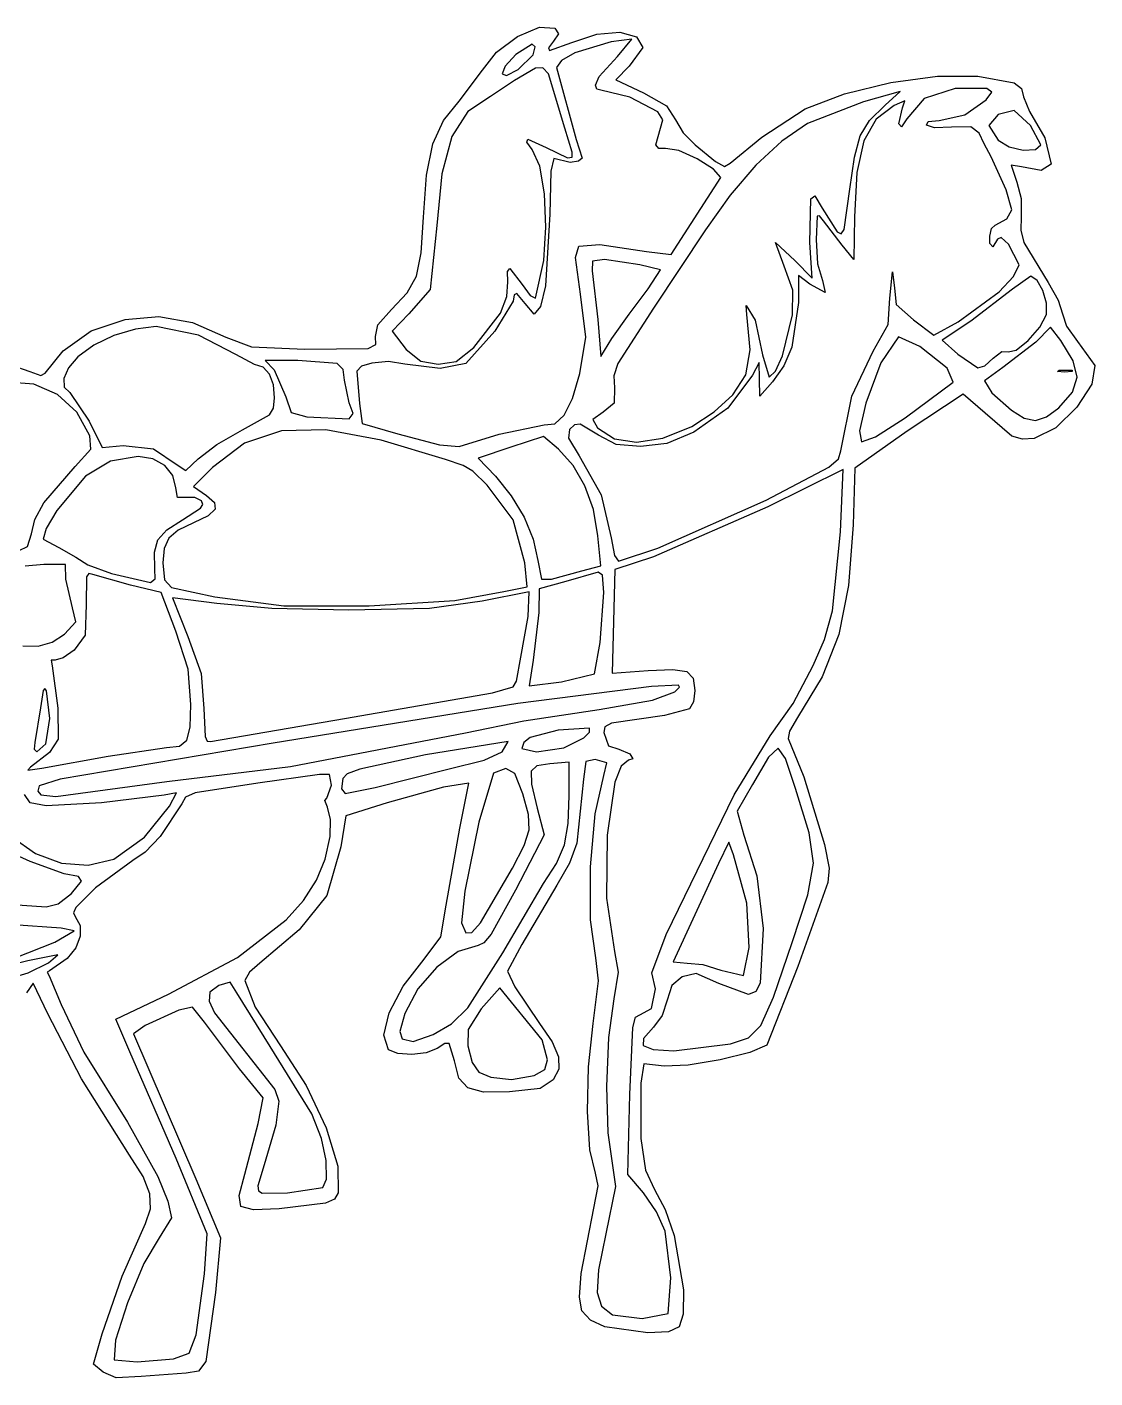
# Model space of a CAD drawing. Extents: x 13 to 161, y 188 to 275.
# Drawn here: x 117.2 to 161.2, y 206.7 to 262.4 of the extents above; entities that cross this region are included whole.
import ezdxf

# ---------------------------------------------------------------- set-up
doc = ezdxf.new("R2010")
doc.units = 0

msp = doc.modelspace()

# ---------------------------------------------------------------- linework, layer by layer
at = {"layer": 'Layer 1'}
for p, q in [((136.543621, 261.398129), (137.420995, 262.050203)), ((137.420995, 262.050203), (138.319404, 262.436804)), ((138.319404, 262.436804), (138.949173, 262.388498)), ((139.107598, 262.160724), (138.904926, 261.857624)), ((138.949173, 262.388498), (139.107598, 262.160724)), ((139.650504, 261.798405), (140.686806, 262.146869)), ((140.686806, 262.146869), (141.632265, 262.221321)), ((141.632265, 262.221321), (142.321107, 262.033283)), ((142.321107, 262.033283), (142.587559, 261.594277)), ((138.02717, 261.733433), (137.344048, 261.306261)), ((138.139822, 261.620856), (138.02717, 261.733433)), ((138.067723, 261.291492), (138.139822, 261.620856)), ((138.904926, 261.857624), (138.688892, 261.572178)), ((138.688892, 261.572178), (138.740293, 261.467228)), ((138.740293, 261.467228), (139.650504, 261.798405)), ((141.286893, 261.828719), (139.774306, 261.373287)), ((142.128917, 261.941057), (141.286893, 261.828719)), ((141.542124, 261.219889), (142.128917, 261.941057)), ((142.587559, 261.594277), (142.028328, 260.817584)), ((135.976953, 260.650015), (136.543621, 261.398129)), ((137.344048, 261.306261), (136.908567, 260.821893)), ((137.438793, 260.686088), (138.067723, 261.291492)), ((138.067723, 261.291492), (138.067723, 261.291492)), ((139.230915, 261.055031), (139.018309, 260.76497)), ((139.774306, 261.373287), (139.230915, 261.055031)), ((140.7899, 260.399204), (141.542124, 261.219889)), ((135.010209, 259.380032), (135.976953, 260.650015)), ((136.908567, 260.821893), (136.786414, 260.509843)), ((136.786414, 260.509843), (136.966764, 260.440959)), ((136.966764, 260.440959), (137.438793, 260.686088)), ((138.157884, 260.737442), (137.294877, 260.22518)), ((138.46737, 260.759312), (138.157884, 260.737442)), ((138.698696, 260.505868), (138.46737, 260.759312)), ((139.371646, 258.268212), (138.698696, 260.505868)), ((139.018309, 260.76497), (139.833629, 257.799649)), ((140.629514, 260.038638), (140.7899, 260.399204)), ((142.028328, 260.817584), (141.469096, 260.260723)), ((152.821211, 260.142661), (154.744925, 260.404023)), ((154.744925, 260.404023), (156.412921, 260.410236)), ((156.412921, 260.410236), (157.912762, 260.130439)), ((137.294877, 260.22518), (136.304996, 259.571184)), ((140.69523, 259.87446), (140.629514, 260.038638)), ((140.847549, 259.826942), (140.69523, 259.87446)), ((142.053092, 259.537874), (140.847549, 259.826942)), ((141.469096, 260.260723), (142.608331, 259.725895)), ((150.910099, 259.677016), (152.821211, 260.142661)), ((155.482062, 259.893772), (154.190158, 259.482769)), ((156.788149, 259.905163), (155.482062, 259.893772)), ((156.993785, 259.753846), (156.788149, 259.905163)), ((157.912762, 260.130439), (158.208682, 259.894607)), ((158.208682, 259.894607), (158.292267, 259.553646)), ((134.359662, 258.584273), (135.010209, 259.380032)), ((136.304996, 259.571184), (135.364118, 258.949294)), ((143.205414, 258.93777), (142.053092, 259.537874)), ((142.608331, 259.725895), (143.565115, 259.182264)), ((149.279906, 259.057957), (150.910099, 259.677016)), ((151.696084, 259.346363), (149.376299, 258.460851)), ((153.205626, 259.771951), (151.696084, 259.346363)), ((152.581232, 259.214376), (153.205626, 259.771951)), ((153.400324, 259.388339), (152.964532, 259.204221)), ((153.296104, 259.105644), (153.400324, 259.388339)), ((154.190158, 259.482769), (153.481275, 258.654306)), ((155.870222, 258.806739), (156.755434, 259.430228)), ((156.755434, 259.430228), (156.993785, 259.753846)), ((158.292267, 259.553646), (158.540405, 258.946296)), ((135.364118, 258.949294), (134.706618, 257.913959)), ((143.405764, 258.606872), (143.205414, 258.93777)), ((143.565115, 259.182264), (143.940324, 258.610578)), ((147.498175, 257.89782), (149.279906, 259.057957)), ((151.946463, 258.581198), (152.581232, 259.214376)), ((152.964532, 259.204221), (152.211456, 258.629675)), ((153.157685, 258.443683), (153.296104, 259.105644)), ((154.810576, 258.583073), (155.870222, 258.806739)), ((157.255223, 258.821465), (156.864566, 258.36728)), ((157.905704, 258.988375), (157.255223, 258.821465)), ((158.578893, 258.376445), (157.905704, 258.988375)), ((158.540405, 258.946296), (159.172904, 257.862274)), ((133.924318, 257.611362), (134.359662, 258.584273)), ((139.671902, 257.269368), (139.371646, 258.268212)), ((143.125356, 257.575572), (143.315634, 258.26152)), ((143.315634, 258.26152), (143.405764, 258.606872)), ((143.940324, 258.610578), (144.255742, 258.066077)), ((149.376299, 258.460851), (148.323817, 257.730663)), ((151.555447, 257.940325), (151.946463, 258.581198)), ((152.211456, 258.629675), (151.709357, 257.737031)), ((153.263507, 258.321342), (153.157685, 258.443683)), ((153.481275, 258.654306), (153.263507, 258.321342)), ((154.290305, 258.388187), (154.357964, 258.534488)), ((154.61763, 258.270263), (154.290305, 258.388187)), ((154.357964, 258.534488), (154.810576, 258.583073)), ((155.330711, 258.29817), (154.61763, 258.270263)), ((156.123753, 258.323403), (155.330711, 258.29817)), ((156.46783, 258.059438), (156.123753, 258.323403)), ((156.864566, 258.36728), (157.252599, 257.769138)), ((159.006119, 257.573482), (158.578893, 258.376445)), ((133.662002, 256.324704), (133.924318, 257.611362)), ((134.706618, 257.913959), (134.294843, 256.374511)), ((137.801456, 257.687344), (137.8473, 257.808959)), ((138.025457, 257.379251), (137.801456, 257.687344)), ((137.8473, 257.808959), (138.599697, 257.46939)), ((139.833629, 257.799649), (140.089083, 257.025249)), ((143.253529, 257.425271), (143.125356, 257.575572)), ((144.255742, 258.066077), (144.743407, 257.572105)), ((144.743407, 257.572105), (145.589554, 256.89318)), ((146.186556, 256.814056), (147.498175, 257.89782)), ((148.323817, 257.730663), (147.253749, 256.734118)), ((151.315643, 257.070076), (151.555447, 257.940325)), ((151.709357, 257.737031), (151.423208, 256.428479)), ((156.67283, 257.619163), (156.46783, 258.059438)), ((156.955132, 257.080166), (156.67283, 257.619163)), ((157.252599, 257.769138), (157.705038, 257.498678)), ((158.791616, 257.377439), (159.006119, 257.573482)), ((159.006119, 257.573482), (159.006119, 257.573482)), ((159.172904, 257.862274), (159.432563, 256.771731)), ((138.332104, 256.693926), (138.025457, 257.379251)), ((138.599697, 257.46939), (139.475519, 257.037594)), ((138.918456, 257.012636), (138.792272, 256.492768)), ((139.58991, 256.850318), (138.918456, 257.012636)), ((139.475519, 257.037594), (139.674596, 257.067558)), ((139.674596, 257.067558), (139.671902, 257.269368)), ((140.089083, 257.025249), (139.938475, 256.896462)), ((143.524238, 257.428719), (143.253529, 257.425271)), ((144.067955, 257.33757), (143.524238, 257.428719)), ((144.829303, 257.00014), (144.067955, 257.33757)), ((151.134513, 255.748769), (151.315643, 257.070076)), ((157.579523, 255.713705), (156.955132, 257.080166)), ((157.705038, 257.498678), (158.287982, 257.360308)), ((158.287982, 257.360308), (158.791616, 257.377439)), ((138.528431, 255.550658), (138.332104, 256.693926)), ((138.792272, 256.492768), (138.748914, 254.710956)), ((139.938475, 256.896462), (139.58991, 256.850318)), ((145.50703, 256.57588), (144.829303, 257.00014)), ((145.799883, 256.22424), (145.50703, 256.57588)), ((145.589554, 256.89318), (145.956998, 256.681477)), ((145.956998, 256.681477), (146.186556, 256.814056)), ((147.253749, 256.734118), (146.194698, 255.50117)), ((158.214653, 256.667947), (157.787439, 256.732372)), ((157.787439, 256.732372), (158.027045, 256.031702)), ((159.025996, 256.510756), (158.214653, 256.667947)), ((159.432563, 256.771731), (159.025996, 256.510756)), ((133.53054, 254.587704), (133.662002, 256.324704)), ((134.294843, 256.374511), (134.091141, 254.24028)), ((143.749511, 253.055144), (145.799883, 256.22424)), ((151.423208, 256.428479), (151.31798, 254.606206)), ((158.027045, 256.031702), (158.202645, 255.358295)), ((138.591115, 254.176145), (138.528431, 255.550658)), ((146.194698, 255.50117), (145.175266, 254.061771)), ((149.478622, 253.545434), (149.521548, 255.344404)), ((149.521548, 255.344404), (149.691037, 255.475047)), ((149.691037, 255.475047), (149.982834, 254.958702)), ((150.895855, 254.075686), (151.134513, 255.748769)), ((157.812396, 254.88897), (157.579523, 255.713705)), ((158.202645, 255.358295), (158.204843, 254.60416)), ((149.982834, 254.958702), (150.608719, 253.988219)), ((157.608445, 254.527303), (157.812396, 254.88897)), ((133.438597, 253.113472), (133.53054, 254.587704)), ((134.091141, 254.24028), (133.814385, 251.60937)), ((138.748914, 254.710956), (138.566862, 251.753806)), ((149.783345, 254.631198), (149.735421, 253.667092)), ((149.871433, 254.647332), (149.783345, 254.631198)), ((150.036397, 254.44055), (149.871433, 254.647332)), ((150.811981, 253.440033), (150.036397, 254.44055)), ((151.31798, 254.606206), (151.295958, 252.847242)), ((156.980709, 254.115585), (157.13226, 254.25806)), ((157.13226, 254.25806), (157.608445, 254.527303)), ((158.204843, 254.60416), (158.180979, 254.050301)), ((138.496836, 252.797086), (138.591115, 254.176145)), ((145.175266, 254.061771), (143.033716, 250.82766)), ((150.608719, 253.988219), (150.777457, 253.897738)), ((150.777457, 253.897738), (150.895855, 254.075686)), ((156.900911, 253.81135), (156.980709, 254.115585)), ((156.911517, 253.508885), (156.900911, 253.81135)), ((157.227911, 253.675717), (157.031176, 253.371724)), ((157.36981, 253.750941), (157.227911, 253.675717)), ((157.673329, 253.469225), (157.36981, 253.750941)), ((158.180979, 254.050301), (158.307669, 253.537653)), ((133.24809, 252.160951), (133.438597, 253.113472)), ((139.810668, 252.926276), (139.942528, 253.396932)), ((139.942528, 253.396932), (140.816349, 253.456031)), ((140.816349, 253.456031), (142.73556, 253.171219)), ((142.73556, 253.171219), (143.749511, 253.055144)), ((148.420596, 252.568658), (148.06091, 253.545434)), ((148.06091, 253.545434), (148.864786, 252.807158)), ((149.568933, 252.068882), (149.478622, 253.545434)), ((149.735421, 253.667092), (149.801116, 252.664104)), ((151.295958, 252.847242), (150.811981, 253.440033)), ((157.031176, 253.371724), (156.911517, 253.508885)), ((158.11292, 252.616029), (157.673329, 253.469225)), ((158.307669, 253.537653), (159.318427, 251.891186)), ((138.158736, 251.249568), (138.496836, 252.797086)), ((140.013622, 251.41576), (139.810668, 252.926276)), ((140.505959, 252.778296), (140.500312, 252.369155)), ((141.003703, 252.847236), (140.505959, 252.778296)), ((142.458841, 252.628551), (141.003703, 252.847236)), ((143.311668, 252.413215), (142.458841, 252.628551)), ((148.777636, 251.581065), (148.420596, 252.568658)), ((148.864786, 252.807158), (149.568933, 252.068882)), ((149.801116, 252.664104), (149.99834, 251.9734)), ((157.885805, 252.146141), (158.11292, 252.616029)), ((132.868992, 251.47046), (133.24809, 252.160951)), ((137.00315, 252.348149), (137.09693, 252.472078)), ((137.018387, 251.919857), (137.00315, 252.348149)), ((137.09693, 252.472078), (137.613068, 251.806553)), ((140.500312, 252.369155), (140.726349, 250.362789)), ((142.803228, 251.633057), (143.311668, 252.413215)), ((149.482437, 251.820924), (149.012213, 252.180955)), ((149.012213, 252.180955), (149.012213, 251.070168)), ((152.781254, 251.243754), (152.886921, 252.329452)), ((152.886921, 252.329452), (152.970978, 251.655008)), ((157.296785, 251.509656), (157.885805, 252.146141)), ((158.60246, 252.155741), (157.83549, 251.623814)), ((158.860872, 251.980997), (158.60246, 252.155741)), ((132.211276, 250.782315), (132.868992, 251.47046)), ((133.814385, 251.60937), (132.936669, 250.602342)), ((136.970836, 251.310059), (137.018387, 251.919857)), ((137.394017, 251.445791), (137.27809, 251.37852)), ((137.736597, 251.026615), (137.394017, 251.445791)), ((137.613068, 251.806553), (137.939276, 251.355586)), ((138.566862, 251.753806), (138.360847, 250.899179)), ((142.029778, 250.592335), (142.803228, 251.633057)), ((148.768647, 250.554796), (148.777636, 251.581065)), ((150.106144, 251.483308), (149.482437, 251.820924)), ((149.99834, 251.9734), (150.106144, 251.483308)), ((152.970978, 251.655008), (153.042146, 250.987269)), ((155.5983, 250.265315), (157.296785, 251.509656)), ((157.83549, 251.623814), (156.127899, 250.304406)), ((159.094383, 251.558134), (158.860872, 251.980997)), ((159.241533, 251.039209), (159.094383, 251.558134)), ((159.318427, 251.891186), (159.728056, 251.162992)), ((137.23368, 251.120231), (136.477838, 249.884541)), ((136.707202, 250.628811), (136.970836, 251.310059)), ((137.27809, 251.37852), (137.23368, 251.120231)), ((138.098973, 250.592335), (137.736597, 251.026615)), ((137.939276, 251.355586), (138.158736, 251.249568)), ((138.360847, 250.899179), (138.098973, 250.592335)), ((140.230985, 249.635968), (140.013622, 251.41576)), ((146.883631, 250.568749), (146.846922, 250.939756)), ((146.846922, 250.939756), (147.222089, 250.336328)), ((149.012213, 251.070168), (148.739785, 249.229544)), ((152.708312, 250.156087), (152.781254, 251.243754)), ((153.042146, 250.987269), (153.752313, 250.350741)), ((159.240863, 250.576276), (159.241533, 251.039209)), ((159.728056, 251.162992), (159.898433, 250.599856)), ((119.828948, 249.895305), (121.223754, 250.37326)), ((121.223754, 250.37326), (122.613162, 250.489757)), ((122.613162, 250.489757), (123.998174, 250.24475)), ((131.646797, 250.147929), (132.211276, 250.782315)), ((132.936669, 250.602342), (132.236729, 249.884369)), ((135.613163, 249.209144), (136.707202, 250.628811)), ((140.726349, 250.362789), (140.853465, 248.837861)), ((141.309115, 249.584812), (142.029778, 250.592335)), ((143.033716, 250.82766), (141.558015, 248.5548)), ((142.029778, 250.592335), (142.029778, 250.592335)), ((147.016535, 249.111083), (146.883631, 250.568749)), ((147.222089, 250.336328), (147.522221, 248.909534)), ((148.348621, 248.869734), (148.768647, 250.554796)), ((153.752313, 250.350741), (154.599722, 249.72092)), ((158.967255, 250.047907), (159.240863, 250.576276)), ((159.898433, 250.599856), (160.073078, 250.084839)), ((118.663756, 249.073486), (119.828948, 249.895305)), ((121.654559, 249.973585), (120.76241, 249.707178)), ((122.505735, 250.0712), (121.654559, 249.973585)), ((124.245686, 249.716508), (122.505735, 250.0712)), ((123.998174, 250.24475), (125.37979, 249.638192)), ((131.561597, 249.662184), (131.646797, 250.147929)), ((132.236729, 249.884369), (132.81673, 249.122786)), ((136.477838, 249.884541), (135.281029, 248.556745)), ((152.08815, 249.059247), (152.708312, 250.156087)), ((154.599722, 249.72092), (155.5983, 250.265315)), ((156.127899, 250.304406), (154.943866, 249.51693)), ((158.493199, 249.496435), (158.967255, 250.047907)), ((159.412742, 250.050795), (158.807889, 249.438221)), ((159.829494, 249.496432), (159.412742, 250.050795)), ((160.073078, 250.084839), (160.520724, 249.461309)), ((119.932459, 249.311637), (119.267876, 248.82662)), ((120.76241, 249.707178), (119.932459, 249.311637)), ((125.796003, 248.928581), (124.245686, 249.716508)), ((125.37979, 249.638192), (126.438424, 249.234066)), ((126.438424, 249.234066), (128.638514, 249.136407)), ((131.258303, 249.174815), (131.569996, 249.339083)), ((131.569996, 249.339083), (131.561597, 249.662184)), ((134.882441, 248.635054), (135.613163, 249.209144)), ((135.613163, 249.209144), (135.613163, 249.209144)), ((139.985061, 248.133138), (140.230985, 249.635968)), ((140.853465, 248.837861), (141.309115, 249.584812)), ((148.739785, 249.229544), (148.404775, 248.457291)), ((153.132262, 249.646193), (152.412568, 248.582316)), ((154.017194, 249.249755), (153.132262, 249.646193)), ((155.1462, 248.360772), (154.017194, 249.249755)), ((154.943866, 249.51693), (155.591908, 248.930206)), ((158.807889, 249.438221), (157.44457, 248.389647)), ((157.998977, 249.098606), (158.493199, 249.496435)), ((160.351009, 248.665958), (159.829494, 249.496432)), ((160.520724, 249.461309), (161.245138, 248.468858)), ((117.927876, 248.154242), (118.663756, 249.073486)), ((119.267876, 248.82662), (118.887781, 248.370999)), ((126.568643, 248.507793), (125.796003, 248.928581)), ((128.354077, 248.681504), (126.999094, 248.681504)), ((126.999094, 248.681504), (127.368292, 248.290654)), ((129.971497, 248.553741), (128.354077, 248.681504)), ((128.638514, 249.136407), (131.258303, 249.174815)), ((132.81673, 249.122786), (133.428768, 248.644573)), ((146.84423, 248.080312), (147.016535, 249.111083)), ((147.522221, 248.909534), (147.797579, 247.986659)), ((148.055298, 248.237558), (148.348621, 248.869734)), ((151.215207, 247.203107), (152.08815, 249.059247)), ((155.591908, 248.930206), (156.407268, 248.374684)), ((156.697448, 248.457648), (157.040938, 248.766193)), ((157.040938, 248.766193), (157.406575, 249.051718)), ((157.040938, 248.766193), (157.040938, 248.766193)), ((157.406575, 249.051718), (157.664872, 249.031171)), ((157.664872, 249.031171), (157.998977, 249.098606)), ((160.513414, 247.982643), (160.351009, 248.665958)), ((116.503942, 248.492822), (117.291485, 248.224267)), ((117.291485, 248.224267), (117.747821, 248.049179)), ((117.747821, 248.049179), (117.927876, 248.154242)), ((118.887781, 248.370999), (118.697561, 247.932844)), ((126.913724, 248.399326), (126.568643, 248.507793)), ((127.183985, 248.104096), (126.913724, 248.399326)), ((127.352305, 247.667364), (127.183985, 248.104096)), ((127.368292, 248.290654), (127.859756, 247.170097)), ((130.220322, 248.309479), (129.971497, 248.553741)), ((130.273639, 247.869799), (130.220322, 248.309479)), ((130.982426, 248.440872), (130.788202, 248.233729)), ((130.788202, 248.233729), (130.890298, 246.903411)), ((131.408653, 248.561785), (130.982426, 248.440872)), ((132.092919, 248.636192), (131.408653, 248.561785)), ((132.767829, 248.529567), (132.092919, 248.636192)), ((134.219851, 248.347183), (132.767829, 248.529567)), ((133.428768, 248.644573), (134.141066, 248.519731)), ((134.141066, 248.519731), (134.882441, 248.635054)), ((135.281029, 248.556745), (134.219851, 248.347183)), ((139.688049, 247.109722), (139.985061, 248.133138)), ((141.558015, 248.5548), (141.388939, 248.036423)), ((147.391758, 248.59465), (147.105971, 248.073515)), ((147.406157, 247.899805), (147.391758, 248.59465)), ((147.797579, 247.986659), (148.055298, 248.237558)), ((148.404775, 248.457291), (147.942148, 247.798761)), ((152.412568, 248.582316), (151.782554, 246.916001)), ((155.391793, 247.775991), (155.1462, 248.360772)), ((156.407268, 248.374684), (156.697448, 248.457648)), ((157.44457, 248.389647), (156.686106, 247.829644)), ((159.702284, 248.222305), (159.767981, 248.280751)), ((159.987663, 248.194236), (159.702284, 248.222305)), ((159.767981, 248.280751), (160.303368, 248.274314)), ((159.767981, 248.280751), (159.767981, 248.280751)), ((160.301248, 248.215104), (159.987663, 248.194236)), ((160.303368, 248.274314), (160.301248, 248.215104)), ((161.245138, 248.468858), (161.118029, 247.696424)), ((117.455513, 247.692996), (116.364165, 247.774684)), ((118.432968, 247.267758), (117.455513, 247.692996)), ((118.697561, 247.932844), (118.710844, 247.57358)), ((118.710844, 247.57358), (118.94126, 247.354633)), ((127.391564, 247.13439), (127.352305, 247.667364)), ((130.463386, 246.923866), (130.273639, 247.869799)), ((141.388939, 248.036423), (141.411051, 247.550388)), ((141.411051, 247.550388), (141.397498, 246.9153)), ((147.105971, 248.073515), (146.090246, 246.711344)), ((146.298395, 247.255802), (146.84423, 248.080312)), ((147.420556, 247.204957), (147.406157, 247.899805)), ((147.942148, 247.798761), (147.420556, 247.204957)), ((153.407059, 246.304425), (155.391793, 247.775991)), ((155.391793, 247.775991), (155.391793, 247.775991)), ((156.686106, 247.829644), (156.986139, 247.341996)), ((160.314389, 247.364062), (160.513414, 247.982643)), ((161.118029, 247.696424), (160.497751, 246.74386)), ((119.226544, 246.544363), (118.432968, 247.267758)), ((118.94126, 247.354633), (119.741103, 246.1693)), ((127.344198, 246.711744), (127.391564, 247.13439)), ((127.859756, 247.170097), (128.069059, 246.529338)), ((139.346227, 246.419677), (139.688049, 247.109722)), ((145.537282, 246.554865), (146.298395, 247.255802)), ((150.756544, 244.946705), (151.215207, 247.203107)), ((155.806975, 247.291811), (153.495251, 245.764582)), ((156.715866, 246.498803), (155.806975, 247.291811)), ((156.986139, 247.341996), (157.804141, 246.622648)), ((159.751618, 246.727792), (160.314389, 247.364062)), ((119.766249, 245.568206), (119.226544, 246.544363)), ((126.066423, 245.814606), (127.187123, 246.430146)), ((127.187123, 246.430146), (127.344198, 246.711744)), ((128.069059, 246.529338), (128.726288, 246.346324)), ((130.635162, 246.484923), (130.463386, 246.923866)), ((130.463386, 246.923866), (130.463386, 246.923866)), ((130.469245, 246.264408), (130.635162, 246.484923)), ((130.890298, 246.903411), (131.008605, 246.08073)), ((140.949, 246.546693), (140.517542, 246.234648)), ((141.397498, 246.9153), (140.949, 246.546693)), ((144.610224, 245.952395), (145.537282, 246.554865)), ((146.090246, 246.711344), (144.692624, 245.719319)), ((151.782554, 246.916001), (151.529226, 245.7687)), ((157.807662, 245.552605), (156.715866, 246.498803)), ((157.804141, 246.622648), (158.32851, 246.297592)), ((159.242981, 246.346965), (159.751618, 246.727792)), ((160.497751, 246.74386), (159.625099, 245.900785)), ((159.751618, 246.727792), (159.751618, 246.727792)), ((119.741103, 246.1693), (120.273259, 245.083955)), ((128.726288, 246.346324), (130.469245, 246.264408)), ((131.008605, 246.08073), (132.470364, 245.654524)), ((136.664037, 245.633701), (138.512954, 246.017854)), ((138.512954, 246.017854), (138.955795, 246.057541)), ((138.955795, 246.057541), (139.346227, 246.419677)), ((139.772607, 246.015237), (139.565566, 245.829185)), ((139.996287, 246.047257), (139.772607, 246.015237)), ((140.756914, 245.598124), (139.996287, 246.047257)), ((140.517542, 246.234648), (140.720654, 245.894641)), ((140.720654, 245.894641), (141.415084, 245.440443)), ((143.410551, 245.470072), (144.610224, 245.952395)), ((144.610224, 245.952395), (144.610224, 245.952395)), ((152.183391, 245.522426), (153.407059, 246.304425)), ((158.32851, 246.297592), (158.788367, 246.204632)), ((159.625099, 245.900785), (158.74087, 245.456821)), ((158.788367, 246.204632), (159.242981, 246.346965)), ((119.806769, 245.012194), (119.766249, 245.568206)), ((125.002497, 245.214759), (126.066423, 245.814606)), ((126.066423, 245.814606), (126.066423, 245.814606)), ((127.670168, 245.773876), (126.148271, 245.264191)), ((129.51146, 245.808936), (127.670168, 245.773876)), ((131.787285, 245.388018), (129.51146, 245.808936)), ((134.447026, 244.591934), (131.787285, 245.388018)), ((132.470364, 245.654524), (134.203291, 245.195657)), ((135.002899, 245.119332), (136.664037, 245.633701)), ((136.664037, 245.633701), (136.664037, 245.633701)), ((138.494135, 245.534492), (137.144054, 245.092653)), ((139.105993, 245.011579), (138.494135, 245.534492)), ((139.565566, 245.829185), (139.519797, 245.46327)), ((139.519797, 245.46327), (139.962142, 244.743488)), ((141.481995, 245.209502), (140.756914, 245.598124)), ((141.415084, 245.440443), (142.32861, 245.29917)), ((142.32861, 245.29917), (143.410551, 245.470072)), ((144.692624, 245.719319), (143.576764, 245.245136)), ((153.495251, 245.764582), (151.341452, 244.237348)), ((151.529226, 245.7687), (151.610143, 245.324013)), ((151.610143, 245.324013), (152.183391, 245.522426)), ((158.247428, 245.422421), (157.807662, 245.552605)), ((158.74087, 245.456821), (158.247428, 245.422421)), ((119.157917, 244.30111), (119.806769, 245.012194)), ((120.273259, 245.083955), (121.139252, 245.16495)), ((121.139252, 245.16495), (122.387857, 245.033844)), ((122.387857, 245.033844), (123.375025, 244.36862)), ((124.244108, 244.615085), (125.002497, 245.214759)), ((126.148271, 245.264191), (124.830631, 244.261232)), ((134.203291, 245.195657), (135.002899, 245.119332)), ((137.144054, 245.092653), (135.793974, 244.650812)), ((139.712557, 244.344742), (139.105993, 245.011579)), ((142.485017, 245.126334), (141.481995, 245.209502)), ((143.576764, 245.245136), (142.485017, 245.126334)), ((150.654845, 244.622266), (150.756544, 244.946705)), ((117.872765, 242.801933), (119.157917, 244.30111)), ((120.618632, 244.525652), (119.59034, 243.897809)), ((121.760584, 244.718218), (120.618632, 244.525652)), ((122.367072, 244.623347), (121.760584, 244.718218)), ((122.860495, 244.348446), (122.367072, 244.623347)), ((123.192215, 243.934136), (122.860495, 244.348446)), ((123.375025, 244.36862), (123.730013, 244.135274)), ((123.730013, 244.135274), (124.244108, 244.615085)), ((124.830631, 244.261232), (124.049276, 243.478681)), ((135.171623, 244.338711), (134.447026, 244.591934)), ((135.575238, 244.103893), (135.171623, 244.338711)), ((135.793974, 244.650812), (136.502665, 243.902443)), ((140.198516, 243.50056), (139.712557, 244.344742)), ((139.962142, 244.743488), (140.864336, 243.127223)), ((147.673743, 242.913751), (150.262798, 244.27794)), ((150.262798, 244.27794), (150.654845, 244.622266)), ((151.341452, 244.237348), (151.260593, 241.899495)), ((119.59034, 243.897809), (118.405354, 242.490369)), ((123.313596, 243.421042), (123.192215, 243.934136)), ((136.169357, 243.525391), (135.575238, 244.103893)), ((136.502665, 243.902443), (137.159178, 243.093951)), ((150.84902, 244.174119), (147.744448, 242.641756)), ((150.745873, 241.60731), (150.84902, 244.174119)), ((123.385383, 243.014834), (123.313596, 243.421042)), ((124.049276, 243.478681), (124.581147, 243.110039)), ((124.581147, 243.110039), (124.906219, 242.808679)), ((137.234814, 242.093034), (136.169357, 243.525391)), ((137.159178, 243.093951), (137.688991, 242.206611)), ((140.545391, 242.519525), (140.198516, 243.50056)), ((140.864336, 243.127223), (141.279666, 241.363106)), ((117.502127, 242.111604), (117.872765, 242.801933)), ((123.739334, 243.015365), (123.385383, 243.014834)), ((123.590061, 242.100372), (124.33764, 242.580836)), ((124.104983, 243.026253), (123.739334, 243.015365)), ((124.369206, 242.879952), (124.104983, 243.026253)), ((124.33764, 242.580836), (124.427878, 242.738007)), ((124.427878, 242.738007), (124.369206, 242.879952)), ((124.934194, 242.53733), (124.652406, 242.269061)), ((124.906219, 242.808679), (124.934194, 242.53733)), ((140.734709, 241.442128), (140.545391, 242.519525)), ((147.744448, 242.641756), (143.033716, 240.576804)), ((143.212177, 240.934018), (147.673743, 242.913751)), ((117.353811, 241.523945), (117.502127, 242.111604)), ((118.405354, 242.490369), (117.968417, 241.747325)), ((122.948718, 241.690635), (123.590061, 242.100372)), ((124.048187, 241.976942), (123.411446, 241.671089)), ((124.652406, 242.269061), (124.048187, 241.976942)), ((137.722839, 240.329496), (137.234814, 242.093034)), ((137.688991, 242.206611), (138.063431, 241.297388)), ((117.193681, 241.002969), (117.353811, 241.523945)), ((117.353811, 241.523945), (117.353811, 241.523945)), ((117.968417, 241.747325), (117.847327, 241.294871)), ((122.578067, 241.275098), (122.948718, 241.690635)), ((123.411446, 241.671089), (123.023593, 241.340374)), ((140.851687, 240.195801), (140.734709, 241.442128)), ((150.417137, 238.341958), (150.745873, 241.60731)), ((151.260593, 241.899495), (151.074922, 239.386262)), ((116.504548, 240.662044), (117.193681, 241.002969)), ((117.847327, 241.294871), (118.481983, 240.954138)), ((118.481983, 240.954138), (119.188972, 240.557988)), ((122.429702, 240.767682), (122.578067, 241.275098)), ((122.830544, 240.914341), (122.778212, 240.322533)), ((123.023593, 241.340374), (122.830544, 240.914341)), ((138.063431, 241.297388), (138.253826, 240.423247)), ((141.279666, 241.363106), (141.413815, 240.621343)), ((141.587759, 240.395984), (143.212177, 240.934018)), ((143.212177, 240.934018), (143.212177, 240.934018)), ((119.188972, 240.557988), (119.688028, 240.24615)), ((122.455215, 240.082306), (122.429702, 240.767682)), ((122.778212, 240.322533), (122.85098, 239.621424)), ((137.815472, 239.335083), (137.722839, 240.329496)), ((138.253826, 240.423247), (138.400028, 239.649755)), ((141.413815, 240.621343), (141.587759, 240.395984)), ((143.033716, 240.576804), (141.427553, 240.044211)), ((117.870486, 240.256487), (117.094587, 240.18471)), ((118.7628, 240.256487), (117.870486, 240.256487)), ((118.782121, 239.648496), (118.7628, 240.256487)), ((119.635514, 239.753366), (119.617975, 238.607697)), ((119.722469, 239.890239), (119.635514, 239.753366)), ((119.688028, 240.24615), (120.662353, 239.888681)), ((119.885672, 239.848259), (119.722469, 239.890239)), ((121.448539, 239.401594), (119.885672, 239.848259)), ((120.662353, 239.888681), (122.276096, 239.508457)), ((122.468692, 239.667883), (122.455215, 240.082306)), ((122.455215, 240.082306), (122.455215, 240.082306)), ((138.818406, 239.656904), (140.068848, 240.000512)), ((140.748916, 239.946255), (139.410446, 239.557352)), ((140.068848, 240.000512), (140.851687, 240.195801)), ((140.068848, 240.000512), (140.068848, 240.000512)), ((140.928322, 239.809627), (140.748916, 239.946255)), ((140.972232, 239.102518), (140.928322, 239.809627)), ((141.427553, 240.044211), (141.375028, 237.909305)), ((119.049814, 238.461709), (118.782121, 239.648496)), ((122.706573, 239.107025), (121.448539, 239.401594)), ((122.276096, 239.508457), (122.468692, 239.667883)), ((122.85098, 239.621424), (123.131041, 239.303209)), ((123.131041, 239.303209), (124.920281, 238.92147)), ((136.855341, 239.141701), (137.815472, 239.335083)), ((138.304456, 239.25529), (138.301671, 238.27934)), ((139.410446, 239.557352), (138.304456, 239.25529)), ((138.400028, 239.649755), (138.818406, 239.656904)), ((151.074922, 239.386262), (150.672208, 237.366223)), ((123.322393, 237.510361), (122.706573, 239.107025)), ((125.008993, 238.641539), (123.182253, 238.875938)), ((123.182253, 238.875938), (123.80687, 237.291348)), ((124.920281, 238.92147), (127.775163, 238.544598)), ((127.273691, 238.441193), (125.008993, 238.641539)), ((131.296384, 238.544254), (134.824436, 238.776723)), ((135.952944, 238.745622), (133.78026, 238.434229)), ((134.824436, 238.776723), (136.855341, 239.141701)), ((134.824436, 238.776723), (134.824436, 238.776723)), ((137.891983, 239.127362), (135.952944, 238.745622)), ((137.86083, 238.103948), (137.891983, 239.127362)), ((140.830107, 237.034848), (140.972232, 239.102518)), ((119.185213, 237.892686), (119.049814, 238.461709)), ((119.617975, 238.607697), (119.575854, 237.339406)), ((130.452103, 238.368898), (127.273691, 238.441193)), ((127.775163, 238.544598), (131.296384, 238.544254)), ((133.78026, 238.434229), (130.452103, 238.368898)), ((137.55164, 236.434829), (137.86083, 238.103948)), ((138.301671, 238.27934), (138.058596, 236.309531)), ((150.08931, 237.155702), (150.417137, 238.341958)), ((118.715369, 237.376012), (119.185213, 237.892686)), ((123.825538, 235.942446), (123.322393, 237.510361)), ((141.375028, 237.909305), (141.322501, 235.774401)), ((117.637594, 236.891159), (118.210453, 237.050426)), ((118.210453, 237.050426), (118.715369, 237.376012)), ((118.715369, 237.376012), (118.715369, 237.376012)), ((119.575854, 237.339406), (119.117435, 236.724344)), ((123.80687, 237.291348), (124.360392, 235.760404)), ((140.596953, 235.742151), (140.830107, 237.034848)), ((149.615728, 236.087408), (150.08931, 237.155702)), ((150.672208, 237.366223), (149.990043, 235.62289)), ((117.00024, 236.898644), (117.637594, 236.891159)), ((118.664488, 236.401547), (118.330531, 236.314518)), ((119.117435, 236.724344), (118.664488, 236.401547)), ((137.373123, 235.447875), (137.55164, 236.434829)), ((118.330531, 236.314518), (118.168054, 236.303153)), ((118.168054, 236.303153), (118.21637, 236.06768)), ((118.21637, 236.06768), (118.447425, 234.322475)), ((123.938219, 234.474163), (123.825538, 235.942446)), ((138.058596, 236.309531), (137.890487, 235.24542)), ((141.322501, 235.774401), (142.81323, 235.885938)), ((142.81323, 235.885938), (143.818486, 235.928367)), ((143.818486, 235.928367), (144.398747, 235.835873)), ((144.398747, 235.835873), (144.664536, 235.560381)), ((148.794157, 234.524001), (149.615728, 236.087408)), ((124.360392, 235.760404), (124.473606, 234.30888)), ((137.230329, 235.209124), (137.373123, 235.447875)), ((137.890487, 235.24542), (139.227792, 235.411553)), ((139.227792, 235.411553), (140.596953, 235.742151)), ((140.596953, 235.742151), (140.596953, 235.742151)), ((144.059495, 235.274396), (142.944483, 235.227615)), ((144.097804, 235.189125), (144.059495, 235.274396)), ((144.664536, 235.560381), (144.726378, 235.05382)), ((149.990043, 235.62289), (148.966019, 233.939778)), ((117.844565, 235.063213), (117.728749, 234.345436)), ((117.906463, 235.139547), (117.844565, 235.063213)), ((117.975558, 235.040281), (117.906463, 235.139547)), ((118.120216, 233.906303), (117.975558, 235.040281)), ((130.273639, 233.897905), (136.386663, 234.955741)), ((136.386663, 234.955741), (137.230329, 235.209124)), ((142.944483, 235.227615), (137.424832, 234.522834)), ((142.987565, 234.660268), (143.905066, 235.004707)), ((143.905066, 235.004707), (144.097804, 235.189125)), ((144.726378, 235.05382), (144.682972, 234.585071)), ((117.728749, 234.345436), (117.501091, 232.917166)), ((118.447425, 234.322475), (118.465572, 233.052864)), ((123.906003, 233.539727), (123.938219, 234.474163)), ((124.473606, 234.30888), (124.523917, 233.161376)), ((137.424832, 234.522834), (127.329009, 232.877291)), ((137.679836, 233.807461), (140.781969, 234.270376)), ((140.781969, 234.270376), (142.987565, 234.660268)), ((144.509741, 234.297741), (143.47987, 234.024643)), ((144.682972, 234.585071), (144.509741, 234.297741)), ((147.838953, 233.187972), (148.794157, 234.524001)), ((117.95344, 232.862319), (118.120216, 233.906303)), ((124.741297, 232.95565), (130.273639, 233.897905)), ((130.273639, 233.897905), (130.273639, 233.897905)), ((135.27059, 233.30766), (137.679836, 233.807461)), ((141.300013, 233.714669), (141.0228, 233.561284)), ((143.47987, 234.024643), (141.300013, 233.714669)), ((148.966019, 233.939778), (148.635095, 233.371992)), ((118.465572, 233.052864), (118.107231, 232.498503)), ((123.768344, 233.005109), (123.906003, 233.539727)), ((124.523917, 233.161376), (124.605494, 232.972283)), ((128.042856, 231.921534), (135.27059, 233.30766)), ((137.940203, 233.121644), (137.67889, 232.916706)), ((139.091571, 233.417549), (137.940203, 233.121644)), ((140.391682, 233.505659), (139.091571, 233.417549)), ((139.3322, 232.688016), (140.150528, 233.097831)), ((140.150528, 233.097831), (140.382003, 233.331899)), ((140.382003, 233.331899), (140.391682, 233.505659)), ((141.0228, 233.561284), (140.981396, 233.323038)), ((140.981396, 233.323038), (141.176369, 232.766811)), ((146.359268, 230.756007), (147.838953, 233.187972)), ((148.635095, 233.371992), (148.589529, 233.07122)), ((148.589529, 233.07122), (149.226574, 231.49798)), ((118.107231, 232.498503), (117.324612, 231.893495)), ((117.501091, 232.917166), (117.473375, 232.637771)), ((117.473375, 232.637771), (117.575027, 232.531194)), ((117.575027, 232.531194), (117.95344, 232.862319)), ((117.95344, 232.862319), (117.95344, 232.862319)), ((127.329009, 232.877291), (118.540657, 231.39377)), ((120.521377, 232.351669), (122.930624, 232.702688)), ((122.930624, 232.702688), (123.463723, 232.762149)), ((123.463723, 232.762149), (123.768344, 233.005109)), ((124.605494, 232.972283), (124.741297, 232.95565)), ((137.031764, 232.954473), (133.61749, 232.394736)), ((136.044517, 232.18808), (136.777609, 232.530423)), ((136.777609, 232.530423), (137.031764, 232.954473)), ((137.67889, 232.916706), (137.593338, 232.656601)), ((137.593338, 232.656601), (138.200458, 232.53134)), ((138.200458, 232.53134), (139.3322, 232.688016)), ((139.3322, 232.688016), (139.3322, 232.688016)), ((141.176369, 232.766811), (141.599169, 232.63465)), ((141.599169, 232.63465), (142.04543, 232.447365)), ((148.170453, 232.676549), (147.779253, 232.3118)), ((148.475961, 232.248568), (148.170453, 232.676549)), ((117.781256, 231.849135), (120.521377, 232.351669)), ((120.521377, 232.351669), (120.521377, 232.351669)), ((133.61749, 232.394736), (130.909974, 231.807153)), ((134.600456, 231.829755), (136.044517, 232.18808)), ((138.213284, 231.952868), (137.976121, 231.721989)), ((138.750613, 232.032368), (138.213284, 231.952868)), ((139.553696, 232.094539), (138.750613, 232.032368)), ((139.5527, 230.703595), (139.553696, 232.094539)), ((140.237587, 232.129345), (140.135839, 231.39719)), ((140.62447, 232.205334), (140.237587, 232.129345)), ((141.102829, 232.067728), (140.62447, 232.205334)), ((140.973562, 231.551566), (141.102829, 232.067728)), ((141.693102, 231.933581), (141.43852, 231.267373)), ((141.998632, 232.178892), (141.693102, 231.933581)), ((142.178824, 232.22971), (141.998632, 232.178892)), ((142.04543, 232.447365), (142.178824, 232.22971)), ((147.779253, 232.3118), (147.10616, 231.172127)), ((148.891981, 231.010052), (148.475961, 232.248568)), ((117.324612, 231.893495), (117.214628, 231.767511)), ((117.214628, 231.767511), (117.781256, 231.849135)), ((118.540657, 231.39377), (117.682428, 231.12151)), ((122.944046, 231.299584), (128.042856, 231.921534)), ((129.247479, 231.58911), (126.704386, 231.227338)), ((129.661822, 231.587065), (129.247479, 231.58911)), ((129.738253, 231.150427), (129.661822, 231.587065)), ((130.207831, 231.423866), (130.147762, 230.996)), ((130.385107, 231.611862), (130.207831, 231.423866)), ((130.909974, 231.807153), (130.385107, 231.611862)), ((131.535255, 231.053864), (134.600456, 231.829755)), ((134.600456, 231.829755), (134.600456, 231.829755)), ((136.426473, 231.651255), (135.812921, 229.61745)), ((136.931905, 231.831228), (136.426473, 231.651255)), ((137.307986, 231.634814), (136.931905, 231.831228)), ((137.63522, 230.79648), (137.307986, 231.634814)), ((137.976121, 231.721989), (137.996075, 231.188183)), ((140.135839, 231.39719), (139.866128, 228.761144)), ((140.62148, 229.965271), (140.973562, 231.551566)), ((149.226574, 231.49798), (150.083277, 228.696744)), ((117.682428, 231.12151), (117.628139, 230.903934)), ((117.628139, 230.903934), (117.747152, 230.744743)), ((118.370277, 230.686727), (122.944046, 231.299584)), ((123.349554, 230.839629), (122.840806, 230.74156)), ((122.944046, 231.299584), (122.944046, 231.299584)), ((123.054296, 230.283863), (123.349554, 230.839629)), ((124.115063, 230.830536), (123.713546, 230.648412)), ((126.704386, 231.227338), (124.115063, 230.830536)), ((129.55351, 230.615489), (129.738253, 231.150427)), ((130.147762, 230.996), (130.309739, 230.802649)), ((130.309739, 230.802649), (131.535255, 231.053864)), ((134.36213, 231.073972), (132.043226, 230.42211)), ((135.412517, 231.230092), (134.36213, 231.073972)), ((135.035617, 229.372455), (135.412517, 231.230092)), ((137.996075, 231.188183), (138.230102, 230.199902)), ((141.43852, 231.267373), (141.113168, 229.090627)), ((147.10616, 231.172127), (146.473912, 230.078504)), ((149.45449, 229.1873), (148.891981, 231.010052)), ((117.301009, 230.420533), (117.072845, 230.762916)), ((117.966831, 230.298798), (117.301009, 230.420533)), ((117.747152, 230.744743), (118.370277, 230.686727)), ((120.242316, 230.416137), (117.966831, 230.298798)), ((122.840806, 230.74156), (120.242316, 230.416137)), ((122.018258, 228.999071), (123.054296, 230.283863)), ((123.568694, 230.386276), (122.673522, 229.031896)), ((123.713546, 230.648412), (123.568694, 230.386276)), ((129.468456, 230.51985), (129.55351, 230.615489)), ((129.575001, 230.240395), (129.468456, 230.51985)), ((132.043226, 230.42211), (130.332799, 229.890366)), ((137.86719, 229.934953), (137.63522, 230.79648)), ((139.509203, 229.564475), (139.5527, 230.703595)), ((143.549591, 224.988363), (146.359268, 230.756007)), ((129.695624, 229.736099), (129.575001, 230.240395)), ((129.678941, 229.024585), (129.695624, 229.736099)), ((130.332799, 229.890366), (130.126576, 228.599222)), ((137.897227, 229.306762), (137.86719, 229.934953)), ((138.230102, 230.199902), (138.512677, 229.104919)), ((140.431668, 227.778739), (140.62148, 229.965271)), ((146.473912, 230.078504), (146.748319, 229.087585)), ((134.46839, 226.190873), (135.035617, 229.372455)), ((135.812921, 229.61745), (135.239757, 226.779597)), ((137.689801, 228.655685), (137.897227, 229.306762)), ((139.349492, 228.689045), (139.509203, 229.564475)), ((149.627953, 227.932912), (149.45449, 229.1873)), ((116.552469, 229.02045), (117.527129, 228.331708)), ((120.751885, 228.096043), (122.018258, 228.999071)), ((122.673522, 229.031896), (122.05088, 228.388996)), ((129.483806, 228.101395), (129.678941, 229.024585)), ((130.126576, 228.599222), (129.544459, 226.590873)), ((137.20938, 227.725496), (137.689801, 228.655685)), ((138.512677, 229.104919), (137.336513, 226.820249)), ((139.026888, 227.917958), (139.349492, 228.689045)), ((139.866128, 228.761144), (139.559255, 227.926265)), ((141.113168, 229.090627), (141.084518, 226.48537)), ((146.129827, 228.791515), (145.707125, 227.922956)), ((146.33452, 228.27038), (146.129827, 228.791515)), ((146.748319, 229.087585), (147.295785, 227.401821)), ((150.083277, 228.696744), (150.274455, 227.727574)), ((117.309369, 227.993881), (116.212863, 228.498808)), ((117.527129, 228.331708), (118.59907, 227.93768)), ((119.697565, 227.853936), (120.751885, 228.096043)), ((121.546959, 228.041946), (119.996675, 226.91323)), ((120.751885, 228.096043), (120.751885, 228.096043)), ((122.05088, 228.388996), (121.546959, 228.041946)), ((129.123827, 227.226841), (129.483806, 228.101395)), ((146.875482, 226.282276), (146.33452, 228.27038)), ((118.70359, 227.488813), (117.309369, 227.993881)), ((118.59907, 227.93768), (119.697565, 227.853936)), ((119.295624, 227.378741), (118.70359, 227.488813)), ((135.882796, 225.465703), (137.20938, 227.725496)), ((137.20938, 227.725496), (137.20938, 227.725496)), ((138.494716, 227.091871), (139.026888, 227.917958)), ((139.559255, 227.926265), (139.038245, 227.016523)), ((140.430495, 225.595334), (140.431668, 227.778739)), ((145.707125, 227.922956), (143.836799, 223.858315)), ((149.398928, 226.627739), (149.627953, 227.932912)), ((150.274455, 227.727574), (150.217494, 227.13334)), ((119.007515, 226.683899), (119.428412, 227.181299)), ((119.996675, 226.91323), (119.194639, 226.098847)), ((119.428412, 227.181299), (119.295624, 227.378741)), ((128.590236, 226.392372), (129.123827, 227.226841)), ((136.804008, 224.234613), (138.494716, 227.091871)), ((139.038245, 227.016523), (137.594775, 224.569481)), ((147.295785, 227.401821), (147.556895, 225.229493)), ((150.217494, 227.13334), (148.981772, 223.667019)), ((118.456058, 226.249838), (119.007515, 226.683899)), ((119.007515, 226.683899), (119.007515, 226.683899)), ((127.874267, 225.589441), (128.590236, 226.392372)), ((129.544459, 226.590873), (128.403337, 225.176038)), ((135.239757, 226.779597), (135.109785, 225.463906)), ((137.336513, 226.820249), (136.324907, 224.998775)), ((141.084518, 226.48537), (141.414508, 224.28832)), ((148.753974, 224.652635), (149.398928, 226.627739)), ((116.576633, 226.227049), (117.969326, 226.131116)), ((117.969326, 226.131116), (118.456058, 226.249838)), ((119.194639, 226.098847), (119.099196, 225.881867)), ((119.099196, 225.881867), (119.164343, 225.730402)), ((134.248122, 224.885466), (134.46839, 226.190873)), ((146.976352, 224.456324), (146.875482, 226.282276)), ((118.584339, 225.247709), (116.612326, 225.383582)), ((119.119729, 225.132388), (118.584339, 225.247709)), ((119.164343, 225.730402), (119.369318, 225.362693)), ((119.369318, 225.362693), (119.375004, 224.912322)), ((125.86013, 224.04399), (127.874267, 225.589441)), ((135.109785, 225.463906), (135.277928, 225.052299)), ((135.524425, 225.075644), (135.882796, 225.465703)), ((140.64433, 224.018423), (140.430495, 225.595334)), ((118.316646, 224.671358), (119.119729, 225.132388)), ((119.375004, 224.912322), (119.192563, 224.437712)), ((128.403337, 225.176038), (126.781298, 223.810662)), ((133.570509, 223.972674), (134.248122, 224.885466)), ((135.277928, 225.052299), (135.524425, 225.075644)), ((136.324907, 224.998775), (136.02736, 224.637881)), ((142.957189, 223.398807), (143.549591, 224.988363)), ((147.556895, 225.229493), (147.425049, 222.973083)), ((116.679429, 224.018315), (118.316646, 224.671358)), ((118.453354, 224.153085), (117.208816, 223.896548)), ((118.057804, 223.812809), (118.453354, 224.153085)), ((119.192563, 224.437712), (118.833158, 223.997281)), ((134.965258, 224.289674), (134.081314, 223.645912)), ((135.795839, 224.535578), (134.965258, 224.289674)), ((135.368655, 221.956864), (136.804008, 224.234613)), ((136.02736, 224.637881), (135.795839, 224.535578)), ((137.594775, 224.569481), (136.996845, 223.477518)), ((141.414508, 224.28832), (141.56354, 223.437707)), ((146.735498, 223.292256), (146.976352, 224.456324)), ((146.976352, 224.456324), (146.976352, 224.456324)), ((147.973351, 222.405848), (148.753974, 224.652635)), ((117.208816, 223.896548), (115.896762, 223.575418)), ((117.216616, 223.407709), (118.057804, 223.812809)), ((118.833158, 223.997281), (118.097458, 223.493309)), ((123.011283, 222.522095), (125.86013, 224.04399)), ((126.781298, 223.810662), (126.350227, 223.433855)), ((132.696651, 222.851627), (133.570509, 223.972674)), ((134.081314, 223.645912), (133.296298, 222.745222)), ((140.757914, 223.06913), (140.64433, 224.018423)), ((143.836799, 223.858315), (144.4168, 223.801326)), ((144.4168, 223.801326), (145.060309, 223.747317)), ((145.060309, 223.747317), (145.79968, 223.514363)), ((148.981772, 223.667019), (147.704697, 220.426524)), ((115.137305, 222.789551), (117.216616, 223.407709)), ((118.097458, 223.493309), (118.005953, 223.438781)), ((118.005953, 223.438781), (118.092717, 223.276167)), ((118.092717, 223.276167), (118.584915, 222.103613)), ((125.559294, 223.026214), (125.094602, 222.883494)), ((125.831696, 222.578635), (125.559294, 223.026214)), ((126.350227, 223.433855), (126.170219, 223.095533)), ((126.170219, 223.095533), (126.591281, 221.983168)), ((136.996845, 223.477518), (137.309651, 222.833992)), ((140.537613, 221.312911), (140.757914, 223.06913)), ((141.56354, 223.437707), (141.384378, 222.329001)), ((143.115298, 222.742146), (142.957189, 223.398807)), ((144.204258, 223.238042), (143.787822, 222.888268)), ((144.782014, 223.371219), (144.204258, 223.238042)), ((145.728597, 222.962985), (144.782014, 223.371219)), ((145.79968, 223.514363), (146.735498, 223.292256)), ((117.433352, 222.972171), (117.154342, 222.581322)), ((118.038798, 221.712763), (117.433352, 222.972171)), ((120.844651, 221.488792), (123.011283, 222.522095)), ((124.718949, 222.602241), (124.696804, 222.237375)), ((125.094602, 222.883494), (124.718949, 222.602241)), ((127.206903, 220.369114), (125.831696, 222.578635)), ((132.121835, 221.758793), (132.696651, 222.851627)), ((133.296298, 222.745222), (132.762498, 221.728531)), ((136.691771, 222.791061), (135.916738, 221.912811)), ((138.431978, 220.641642), (136.691771, 222.791061)), ((137.309651, 222.833992), (138.318807, 221.307848)), ((142.949227, 221.93142), (143.115298, 222.742146)), ((143.787822, 222.888268), (143.589096, 222.273005)), ((146.95244, 222.51338), (145.728597, 222.962985)), ((147.251775, 222.629385), (146.95244, 222.51338)), ((147.425049, 222.973083), (147.251775, 222.629385)), ((118.584915, 222.103613), (119.514463, 220.130576)), ((124.00841, 221.982732), (123.44448, 221.866724)), ((124.494414, 221.366462), (124.00841, 221.982732)), ((124.696804, 222.237375), (124.915586, 221.756189)), ((126.591281, 221.983168), (127.63272, 220.396843)), ((134.686647, 221.305142), (135.368655, 221.956864)), ((135.916738, 221.912811), (135.37465, 221.070762)), ((141.384378, 222.329001), (141.173109, 220.739984)), ((142.461186, 221.670853), (142.949227, 221.93142)), ((143.589096, 222.273005), (143.382453, 221.64532)), ((147.454797, 221.234935), (147.973351, 222.405848)), ((119.422291, 219.036201), (118.038798, 221.712763)), ((121.417218, 220.140387), (120.844651, 221.488792)), ((123.44448, 221.866724), (122.048222, 221.232978)), ((125.945262, 219.439466), (124.494414, 221.366462)), ((124.915586, 221.756189), (127.4025, 218.593725)), ((131.902218, 220.836613), (132.121835, 221.758793)), ((132.762498, 221.728531), (132.558263, 220.97993)), ((142.177479, 221.154543), (142.285188, 221.579748)), ((142.285188, 221.579748), (142.461186, 221.670853)), ((143.382453, 221.64532), (143.029638, 221.159737)), ((122.048222, 221.232978), (121.570262, 220.888638)), ((121.570262, 220.888638), (124.136892, 214.899896)), ((132.093959, 220.227526), (131.902218, 220.836613)), ((132.558263, 220.97993), (132.651407, 220.675503)), ((133.109291, 220.566998), (133.932123, 220.86521)), ((133.932123, 220.86521), (134.686647, 221.305142)), ((133.932123, 220.86521), (133.932123, 220.86521)), ((135.37465, 221.070762), (135.359095, 220.396033)), ((138.318807, 221.307848), (138.839668, 220.558538)), ((140.348139, 219.528593), (140.537613, 221.312911)), ((142.05217, 218.37798), (142.177479, 221.154543)), ((143.029638, 221.159737), (142.615436, 220.700065)), ((146.946983, 220.72938), (147.454797, 221.234935)), ((128.92173, 217.579671), (127.206903, 220.369114)), ((127.63272, 220.396843), (128.695847, 218.754847)), ((132.473439, 220.071305), (132.093959, 220.227526)), ((132.651407, 220.675503), (133.109291, 220.566998)), ((134.100079, 220.285165), (133.651152, 220.105142)), ((134.409765, 220.48278), (134.100079, 220.285165)), ((134.600301, 220.486519), (134.409765, 220.48278)), ((134.812024, 219.778514), (134.600301, 220.486519)), ((135.359095, 220.396033), (135.537973, 219.703769)), ((138.655058, 219.818925), (138.431978, 220.641642)), ((138.839668, 220.558538), (139.102229, 219.943463)), ((141.173109, 220.739984), (141.088895, 218.71726)), ((142.615436, 220.700065), (142.603236, 220.401962)), ((142.603236, 220.401962), (143.014254, 220.241009)), ((143.014254, 220.241009), (143.869706, 220.192785)), ((143.869706, 220.192785), (146.198582, 220.478665)), ((146.198582, 220.478665), (146.946983, 220.72938)), ((146.198582, 220.478665), (146.198582, 220.478665)), ((147.704697, 220.426524), (147.006417, 220.120534)), ((119.514463, 220.130576), (121.325541, 217.247279)), ((123.32685, 215.739897), (121.417218, 220.140387)), ((133.050721, 220.032183), (132.473439, 220.071305)), ((133.651152, 220.105142), (133.050721, 220.032183)), ((134.99905, 219.062987), (134.812024, 219.778514)), ((135.537973, 219.703769), (135.819088, 219.3019)), ((138.54516, 219.413428), (138.655058, 219.818925)), ((139.102229, 219.943463), (139.114361, 219.430286)), ((145.777093, 219.813667), (144.451016, 219.595201)), ((147.006417, 220.120534), (145.777093, 219.813667)), ((126.923207, 218.251869), (125.945262, 219.439466)), ((135.819088, 219.3019), (136.321042, 219.098796)), ((137.162436, 219.002831), (138.099363, 219.167508)), ((138.099363, 219.167508), (138.54516, 219.413428)), ((138.099363, 219.167508), (138.099363, 219.167508)), ((139.114361, 219.430286), (138.883938, 218.986669)), ((140.303996, 217.678835), (140.348139, 219.528593)), ((142.6249, 219.650975), (142.502794, 218.858387)), ((143.462474, 219.554418), (142.6249, 219.650975)), ((144.451016, 219.595201), (143.462474, 219.554418)), ((121.410854, 215.884394), (119.422291, 219.036201)), ((127.4025, 218.593725), (127.566771, 218.109133)), ((128.695847, 218.754847), (129.523136, 217.001968)), ((135.362549, 218.653736), (134.99905, 219.062987)), ((136.0177, 218.485459), (135.362549, 218.653736)), ((136.321042, 219.098796), (137.162436, 219.002831)), ((138.345604, 218.632853), (137.07968, 218.492856)), ((138.883938, 218.986669), (138.345604, 218.632853)), ((141.088895, 218.71726), (141.136764, 216.805044)), ((142.502794, 218.858387), (142.508565, 216.567045)), ((126.708656, 217.190366), (126.923207, 218.251869)), ((127.566771, 218.109133), (127.437696, 217.116055)), ((137.07968, 218.492856), (136.0177, 218.485459)), ((141.96294, 215.086626), (142.05217, 218.37798)), ((129.332963, 216.56431), (128.92173, 217.579671)), ((140.400032, 216.103662), (140.303996, 217.678835)), ((121.325541, 217.247279), (122.57791, 214.994922)), ((126.165932, 215.102501), (126.708656, 217.190366)), ((127.437696, 217.116055), (126.962665, 215.484838)), ((129.523136, 217.001968), (130.001214, 215.427214)), ((129.513189, 215.666366), (129.332963, 216.56431)), ((141.136764, 216.805044), (141.321742, 215.547551)), ((142.508565, 216.567045), (142.699299, 215.25519)), ((121.962902, 214.999312), (121.410854, 215.884394)), ((140.631093, 215.143098), (140.400032, 216.103662)), ((124.604207, 212.636327), (123.32685, 215.739897)), ((126.962665, 215.484838), (126.704386, 214.619294)), ((129.529441, 214.883794), (129.513189, 215.666366)), ((130.001214, 215.427214), (130.016707, 214.319594)), ((141.321742, 215.547551), (141.456628, 214.589699)), ((142.699299, 215.25519), (143.063897, 214.460295)), ((122.243718, 214.284128), (121.962902, 214.999312)), ((122.57791, 214.994922), (122.982726, 213.987319)), ((124.136892, 214.899896), (125.162725, 212.473253)), ((125.925063, 214.220297), (126.165932, 215.102501)), ((129.379562, 214.546091), (129.529441, 214.883794)), ((140.742933, 214.620946), (140.631093, 215.143098)), ((142.614602, 214.319636), (141.96294, 215.086626)), ((122.270569, 213.663894), (122.243718, 214.284128)), ((126.004071, 213.764491), (125.925063, 214.220297)), ((126.704386, 214.619294), (126.731657, 214.409414)), ((126.731657, 214.409414), (126.879183, 214.306218)), ((126.879183, 214.306218), (127.929296, 214.325213)), ((127.929296, 214.325213), (129.379562, 214.546091)), ((129.379562, 214.546091), (129.379562, 214.546091)), ((130.016707, 214.319594), (129.859128, 214.063864)), ((140.565714, 213.697615), (140.742933, 214.620946)), ((141.456628, 214.589699), (141.066187, 212.632416)), ((143.145532, 213.54131), (142.614602, 214.319636)), ((143.063897, 214.460295), (143.505609, 213.635778)), ((122.060722, 213.063665), (122.270569, 213.663894)), ((122.982726, 213.987319), (123.135136, 213.288114)), ((126.517461, 213.618826), (126.004071, 213.764491)), ((127.579735, 213.667045), (126.517461, 213.618826)), ((129.495133, 213.895219), (127.579735, 213.667045)), ((129.859128, 214.063864), (129.495133, 213.895219)), ((140.03712, 210.997405), (140.565714, 213.697615)), ((143.506918, 212.747063), (143.145532, 213.54131)), ((143.505609, 213.635778), (143.880738, 212.572193)), ((121.102804, 210.887284), (122.060722, 213.063665)), ((123.135136, 213.288114), (122.628304, 212.470883)), ((122.628304, 212.470883), (121.996235, 211.416647)), ((124.493929, 210.986064), (124.604207, 212.636327)), ((125.162725, 212.473253), (124.95066, 210.209679)), ((141.066187, 212.632416), (140.76279, 211.154892)), ((143.739696, 210.815895), (143.506918, 212.747063)), ((143.880738, 212.572193), (144.258374, 210.326143)), ((121.996235, 211.416647), (121.317746, 209.792654)), ((120.274162, 208.500792), (121.102804, 210.887284)), ((124.160932, 208.469807), (124.493929, 210.986064)), ((139.976096, 210.022562), (140.03712, 210.997405)), ((140.76279, 211.154892), (140.698607, 210.213212)), ((143.63792, 209.344882), (143.739696, 210.815895)), ((124.95066, 210.209679), (124.560534, 207.360843)), ((140.698607, 210.213212), (140.886988, 209.645062)), ((144.258374, 210.326143), (144.249858, 209.323658)), ((121.317746, 209.792654), (120.831605, 208.248439)), ((140.069389, 209.458477), (139.976096, 210.022562)), ((140.886988, 209.645062), (141.341286, 209.288133)), ((140.430114, 209.0776), (140.069389, 209.458477)), ((141.024158, 208.793338), (140.430114, 209.0776)), ((141.341286, 209.288133), (142.558905, 209.143814)), ((142.558905, 209.143814), (143.63792, 209.344882)), ((143.63792, 209.344882), (143.63792, 209.344882)), ((144.249858, 209.323658), (144.086344, 208.79514)), ((142.793418, 208.554098), (141.024158, 208.793338)), ((143.642606, 208.589112), (142.793418, 208.554098)), ((144.086344, 208.79514), (143.642606, 208.589112)), ((119.916039, 207.251262), (120.274162, 208.500792)), ((120.831605, 208.248439), (120.776582, 207.433538)), ((123.867733, 207.71046), (124.160932, 208.469807)), ((120.776582, 207.433538), (121.724025, 207.352129)), ((121.724025, 207.352129), (123.224366, 207.480971)), ((123.224366, 207.480971), (123.867733, 207.71046)), ((123.224366, 207.480971), (123.224366, 207.480971)), ((120.320915, 206.927722), (119.916039, 207.251262)), ((120.859579, 206.685719), (120.320915, 206.927722)), ((123.746681, 206.890723), (121.885848, 206.740894)), ((124.257143, 206.967847), (123.746681, 206.890723)), ((124.560534, 207.360843), (124.257143, 206.967847)), ((121.885848, 206.740894), (120.859579, 206.685719))]:
    msp.add_line(p, q, dxfattribs=at)

doc.saveas('drawing.dxf')
